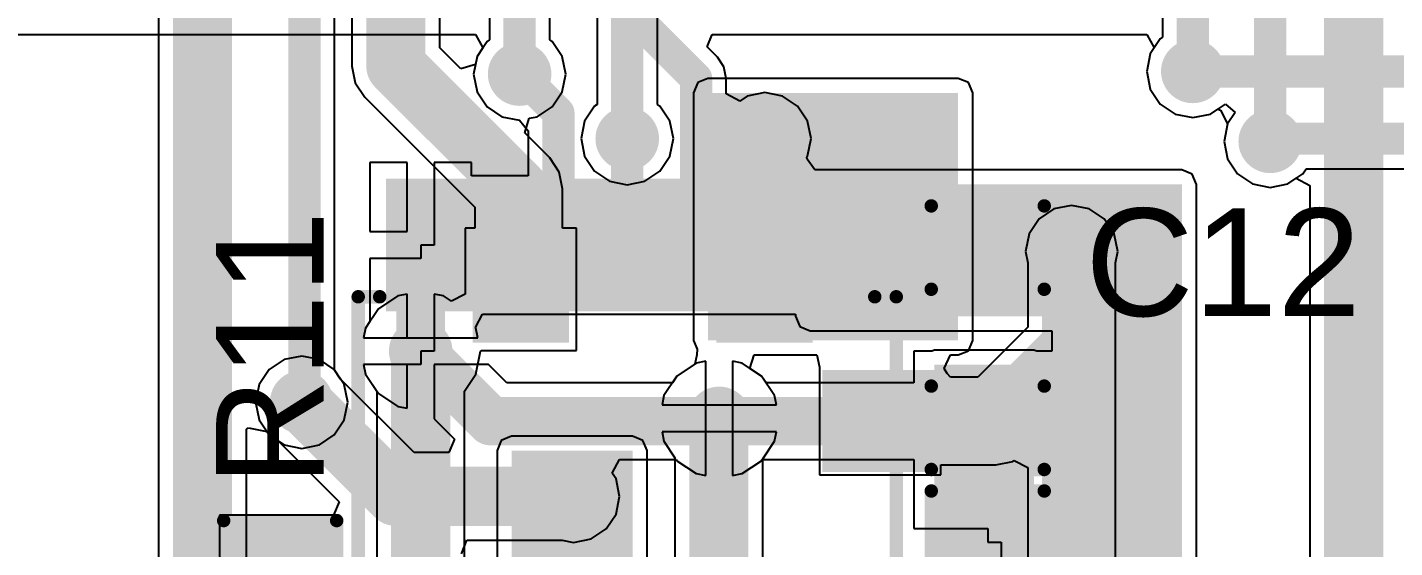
# Model space of a CAD drawing. Header units: millimetres. Extents: x -0.26 to 4.68, y -0.29 to 2.93.
# Drawn here: x 2.191 to 2.699, y 0.797 to 0.99 of the extents above; entities that cross this region are included whole.
import ezdxf

# ---------------------------------------------------------------- set-up
doc = ezdxf.new("R2010")
doc.units = ezdxf.units.MM
doc.header["$MEASUREMENT"] = 0
for name, color, linetype in [('BottomLayer', 5, 'Continuous'), ('BottomPaste', 16, 'Continuous'), ('BottomSolder', 6, 'Continuous'), ('TopLayer', 1, 'Continuous'), ('TopOverlay', 2, 'Continuous'), ('TopPaste', 8, 'Continuous'), ('TopSolder', 216, 'Continuous'), ('ViaHoleLayer', 16, 'Continuous')]:
    doc.layers.add(name, color=color, linetype=linetype)
doc.styles.add('Arial', font='', dxfattribs={"height": 0.2})
doc.styles.get('Arial').set_extended_font_data('Arial')

# ---------------------------------------------------------------- blocks, each defined once
blk = doc.blocks.new('14_TSSOP_28')
at = {"layer": 'TopLayer'}
for points in [[(-0.12992, 0.08563), (-0.08858, 0.08563), (-0.08858, 0.06791), (-0.12992, 0.06791)], [(0.08858, 0.08563), (0.12992, 0.08563), (0.12992, 0.06791), (0.08858, 0.06791)], [(-0.12992, 0.06004), (-0.08858, 0.06004), (-0.08858, 0.04232), (-0.12992, 0.04232)], [(0.08858, 0.06004), (0.12992, 0.06004), (0.12992, 0.04232), (0.08858, 0.04232)], [(-0.12992, 0.03445), (-0.08858, 0.03445), (-0.08858, 0.01673), (-0.12992, 0.01673)], [(0.08858, 0.03445), (0.12992, 0.03445), (0.12992, 0.01673), (0.08858, 0.01673)], [(-0.12992, 0.00886), (-0.08858, 0.00886), (-0.08858, -0.00886), (-0.12992, -0.00886)], [(0.08858, 0.00886), (0.12992, 0.00886), (0.12992, -0.00886), (0.08858, -0.00886)], [(-0.12992, -0.01673), (-0.08858, -0.01673), (-0.08858, -0.03445), (-0.12992, -0.03445)], [(0.08858, -0.01673), (0.12992, -0.01673), (0.12992, -0.03445), (0.08858, -0.03445)], [(-0.12992, -0.04232), (-0.08858, -0.04232), (-0.08858, -0.06004), (-0.12992, -0.06004)], [(0.08858, -0.04232), (0.12992, -0.04232), (0.12992, -0.06004), (0.08858, -0.06004)], [(-0.12992, -0.06791), (-0.08858, -0.06791), (-0.08858, -0.08563), (-0.12992, -0.08563)], [(0.08858, -0.06791), (0.12992, -0.06791), (0.12992, -0.08563), (0.08858, -0.08563)]]:
    blk.add_hatch(color=1, dxfattribs=at).paths.add_polyline_path(points)
at = {"layer": 'TopOverlay'}
blk.add_hatch(color=2, dxfattribs=at).paths.add_polyline_path([(-0.08402, 0.068), (-0.07302, 0.068), (-0.07302, 0.086), (-0.08402, 0.086)])
at = {"layer": 'TopPaste'}
for points in [[(-0.12992, 0.08563), (-0.08858, 0.08563), (-0.08858, 0.06791), (-0.12992, 0.06791)], [(0.08858, 0.08563), (0.12992, 0.08563), (0.12992, 0.06791), (0.08858, 0.06791)], [(-0.12992, 0.06004), (-0.08858, 0.06004), (-0.08858, 0.04232), (-0.12992, 0.04232)], [(0.08858, 0.06004), (0.12992, 0.06004), (0.12992, 0.04232), (0.08858, 0.04232)], [(-0.12992, 0.03445), (-0.08858, 0.03445), (-0.08858, 0.01673), (-0.12992, 0.01673)], [(0.08858, 0.03445), (0.12992, 0.03445), (0.12992, 0.01673), (0.08858, 0.01673)], [(-0.12992, 0.00886), (-0.08858, 0.00886), (-0.08858, -0.00886), (-0.12992, -0.00886)], [(0.08858, 0.00886), (0.12992, 0.00886), (0.12992, -0.00886), (0.08858, -0.00886)], [(-0.12992, -0.01673), (-0.08858, -0.01673), (-0.08858, -0.03445), (-0.12992, -0.03445)], [(0.08858, -0.01673), (0.12992, -0.01673), (0.12992, -0.03445), (0.08858, -0.03445)], [(-0.12992, -0.04232), (-0.08858, -0.04232), (-0.08858, -0.06004), (-0.12992, -0.06004)], [(0.08858, -0.04232), (0.12992, -0.04232), (0.12992, -0.06004), (0.08858, -0.06004)], [(-0.12992, -0.06791), (-0.08858, -0.06791), (-0.08858, -0.08563), (-0.12992, -0.08563)], [(0.08858, -0.06791), (0.12992, -0.06791), (0.12992, -0.08563), (0.08858, -0.08563)]]:
    blk.add_hatch(color=8, dxfattribs=at).paths.add_polyline_path(points)
at = {"layer": 'TopSolder'}
for points in [[(-0.13392, 0.08963), (-0.08458, 0.08963), (-0.08458, 0.06391), (-0.13392, 0.06391)], [(0.08458, 0.08963), (0.13392, 0.08963), (0.13392, 0.06391), (0.08458, 0.06391)], [(-0.13392, 0.06404), (-0.08458, 0.06404), (-0.08458, 0.03832), (-0.13392, 0.03832)], [(0.08458, 0.06404), (0.13392, 0.06404), (0.13392, 0.03832), (0.08458, 0.03832)], [(-0.13392, 0.03845), (-0.08458, 0.03845), (-0.08458, 0.01273), (-0.13392, 0.01273)], [(0.08458, 0.03845), (0.13392, 0.03845), (0.13392, 0.01273), (0.08458, 0.01273)], [(-0.13392, 0.01286), (-0.08458, 0.01286), (-0.08458, -0.01286), (-0.13392, -0.01286)], [(0.08458, 0.01286), (0.13392, 0.01286), (0.13392, -0.01286), (0.08458, -0.01286)], [(-0.13392, -0.01273), (-0.08458, -0.01273), (-0.08458, -0.03845), (-0.13392, -0.03845)], [(0.08458, -0.01273), (0.13392, -0.01273), (0.13392, -0.03845), (0.08458, -0.03845)], [(-0.13392, -0.03832), (-0.08458, -0.03832), (-0.08458, -0.06404), (-0.13392, -0.06404)], [(0.08458, -0.03832), (0.13392, -0.03832), (0.13392, -0.06404), (0.08458, -0.06404)], [(-0.13392, -0.06391), (-0.08458, -0.06391), (-0.08458, -0.08963), (-0.13392, -0.08963)], [(0.08458, -0.06391), (0.13392, -0.06391), (0.13392, -0.08963), (0.08458, -0.08963)]]:
    blk.add_hatch(color=216, dxfattribs=at).paths.add_polyline_path(points)
at = {"layer": 'TopOverlay'}
for points, const_width in [([(-0.09, 0.1), (-0.09, 0.092)], 0.005), ([(-0.09, 0.1), (0.09, 0.1)], 0.005), ([(0.09, 0.1), (0.09, 0.092)], 0.005), ([(-0.141, 0.082), (-0.141, 0.072)], 0.00787), ([(-0.141, 0.082), (-0.136, 0.077)], 0.00787), ([(-0.136, 0.077), (-0.141, 0.072)], 0.00787), ([(-0.09, -0.092), (-0.09, -0.1)], 0.005), ([(0.09, -0.092), (0.09, -0.1)], 0.005), ([(-0.09, -0.1), (0.09, -0.1)], 0.005)]:
    blk.add_lwpolyline(points, dxfattribs=dict(at, const_width=const_width))
for points, const_width in [([(-0.09125, 0.1, 1), (-0.08875, 0.1, 1)], 0.0025), ([(-0.09125, 0.1, 1), (-0.08875, 0.1, 1)], 0.0025), ([(0.08875, 0.1, 1), (0.09125, 0.1, 1)], 0.0025), ([(0.08875, 0.1, 1), (0.09125, 0.1, 1)], 0.0025), ([(-0.09125, 0.092, 1), (-0.08875, 0.092, 1)], 0.0025), ([(0.08875, 0.092, 1), (0.09125, 0.092, 1)], 0.0025), ([(-0.14297, 0.082, 1), (-0.13903, 0.082, 1)], 0.00394), ([(-0.14297, 0.082, 1), (-0.13903, 0.082, 1)], 0.00394), ([(-0.13797, 0.077, 1), (-0.13403, 0.077, 1)], 0.00394), ([(-0.13797, 0.077, 1), (-0.13403, 0.077, 1)], 0.00394), ([(-0.14297, 0.072, 1), (-0.13903, 0.072, 1)], 0.00394), ([(-0.14297, 0.072, 1), (-0.13903, 0.072, 1)], 0.00394), ([(-0.09125, -0.092, 1), (-0.08875, -0.092, 1)], 0.0025), ([(0.08875, -0.092, 1), (0.09125, -0.092, 1)], 0.0025), ([(-0.09125, -0.1, 1), (-0.08875, -0.1, 1)], 0.0025), ([(-0.09125, -0.1, 1), (-0.08875, -0.1, 1)], 0.0025), ([(0.08875, -0.1, 1), (0.09125, -0.1, 1)], 0.0025), ([(0.08875, -0.1, 1), (0.09125, -0.1, 1)], 0.0025)]:
    blk.add_lwpolyline(points, format="xyb", close=True, dxfattribs=dict(at, const_width=const_width))
blk = doc.blocks.new('R___0603_72')
at = {"layer": 'TopLayer'}
for points in [[(-0.015, 0.0175), (-0.015, -0.0175), (-0.045, -0.0175), (-0.045, 0.0175)], [(0.045, 0.0175), (0.045, -0.0175), (0.015, -0.0175), (0.015, 0.0175)]]:
    blk.add_hatch(color=1, dxfattribs=at).paths.add_polyline_path(points)
at = {"layer": 'TopPaste'}
for points in [[(-0.015, 0.0175), (-0.015, -0.0175), (-0.045, -0.0175), (-0.045, 0.0175)], [(0.045, 0.0175), (0.045, -0.0175), (0.015, -0.0175), (0.015, 0.0175)]]:
    blk.add_hatch(color=8, dxfattribs=at).paths.add_polyline_path(points)
at = {"layer": 'TopSolder'}
for points in [[(-0.011, 0.0215), (-0.011, -0.0215), (-0.049, -0.0215), (-0.049, 0.0215)], [(0.049, 0.0215), (0.049, -0.0215), (0.011, -0.0215), (0.011, 0.0215)]]:
    blk.add_hatch(color=216, dxfattribs=at).paths.add_polyline_path(points)
at = {"layer": 'TopOverlay', "const_width": 0.005}
for points in [[(-0.048, 0.021), (0.048, 0.021)], [(-0.048, 0.021), (-0.048, -0.021)], [(0.048, 0.021), (0.048, -0.021)], [(-0.048, -0.021), (0.048, -0.021)]]:
    blk.add_lwpolyline(points, dxfattribs=at)
at = {"layer": 'TopOverlay', "const_width": 0.0025}
for points in [[(-0.04925, 0.021, 1), (-0.04675, 0.021, 1)], [(-0.04925, 0.021, 1), (-0.04675, 0.021, 1)], [(0.04675, 0.021, 1), (0.04925, 0.021, 1)], [(0.04675, 0.021, 1), (0.04925, 0.021, 1)], [(-0.04925, -0.021, 1), (-0.04675, -0.021, 1)], [(-0.04925, -0.021, 1), (-0.04675, -0.021, 1)], [(0.04675, -0.021, 1), (0.04925, -0.021, 1)], [(0.04675, -0.021, 1), (0.04925, -0.021, 1)]]:
    blk.add_lwpolyline(points, format="xyb", close=True, dxfattribs=at)
blk = doc.blocks.new('R___0603_B_74')
at = {"layer": 'BottomLayer'}
for points in [[(-0.045, -0.0175), (-0.045, 0.0175), (-0.015, 0.0175), (-0.015, -0.0175)], [(0.015, -0.0175), (0.015, 0.0175), (0.045, 0.0175), (0.045, -0.0175)]]:
    blk.add_hatch(color=5, dxfattribs=at).paths.add_polyline_path(points)
at = {"layer": 'BottomPaste'}
for points in [[(-0.045, -0.0175), (-0.045, 0.0175), (-0.015, 0.0175), (-0.015, -0.0175)], [(0.015, -0.0175), (0.015, 0.0175), (0.045, 0.0175), (0.045, -0.0175)]]:
    blk.add_hatch(color=16, dxfattribs=at).paths.add_polyline_path(points)
at = {"layer": 'BottomSolder'}
for points in [[(-0.049, -0.0215), (-0.049, 0.0215), (-0.011, 0.0215), (-0.011, -0.0215)], [(0.011, -0.0215), (0.011, 0.0215), (0.049, 0.0215), (0.049, -0.0215)]]:
    blk.add_hatch(color=6, dxfattribs=at).paths.add_polyline_path(points)
blk = doc.blocks.new('SOD_323_B_142')
at = {"layer": 'BottomLayer'}
for points in [[(-0.02953, -0.01772), (-0.06102, -0.01772), (-0.06102, 0.01772), (-0.02953, 0.01772)], [(0.06102, -0.01772), (0.02953, -0.01772), (0.02953, 0.01772), (0.06102, 0.01772)]]:
    blk.add_hatch(color=5, dxfattribs=at).paths.add_polyline_path(points)
at = {"layer": 'BottomPaste'}
for points in [[(-0.02953, -0.01772), (-0.06102, -0.01772), (-0.06102, 0.01772), (-0.02953, 0.01772)], [(0.06102, -0.01772), (0.02953, -0.01772), (0.02953, 0.01772), (0.06102, 0.01772)]]:
    blk.add_hatch(color=16, dxfattribs=at).paths.add_polyline_path(points)
at = {"layer": 'BottomSolder'}
for points in [[(-0.02736, -0.01988), (-0.06319, -0.01988), (-0.06319, 0.01988), (-0.02736, 0.01988)], [(0.06319, -0.01988), (0.02736, -0.01988), (0.02736, 0.01988), (0.06319, 0.01988)]]:
    blk.add_hatch(color=6, dxfattribs=at).paths.add_polyline_path(points)
blk = doc.blocks.new('C___0603_188')
at = {"layer": 'TopLayer'}
for points in [[(-0.015, 0.0175), (-0.015, -0.0175), (-0.045, -0.0175), (-0.045, 0.0175)], [(0.045, 0.0175), (0.045, -0.0175), (0.015, -0.0175), (0.015, 0.0175)]]:
    blk.add_hatch(color=1, dxfattribs=at).paths.add_polyline_path(points)
at = {"layer": 'TopPaste'}
for points in [[(-0.015, 0.0175), (-0.015, -0.0175), (-0.045, -0.0175), (-0.045, 0.0175)], [(0.045, 0.0175), (0.045, -0.0175), (0.015, -0.0175), (0.015, 0.0175)]]:
    blk.add_hatch(color=8, dxfattribs=at).paths.add_polyline_path(points)
at = {"layer": 'TopSolder'}
for points in [[(-0.01264, 0.01986), (-0.01264, -0.01986), (-0.04736, -0.01986), (-0.04736, 0.01986)], [(0.04736, 0.01986), (0.04736, -0.01986), (0.01264, -0.01986), (0.01264, 0.01986)]]:
    blk.add_hatch(color=216, dxfattribs=at).paths.add_polyline_path(points)
at = {"layer": 'TopOverlay', "const_width": 0.005}
for points in [[(-0.049, -0.021), (-0.049, 0.021)], [(-0.018, 0.021), (-0.049, 0.021)], [(0.049, 0.021), (0.018, 0.021)], [(0.049, -0.021), (0.049, 0.021)], [(-0.018, -0.021), (-0.049, -0.021)], [(0.049, -0.021), (0.018, -0.021)]]:
    blk.add_lwpolyline(points, dxfattribs=at)
at = {"layer": 'TopOverlay', "const_width": 0.0025}
for points in [[(-0.05025, 0.021, 1), (-0.04775, 0.021, 1)], [(-0.05025, 0.021, 1), (-0.04775, 0.021, 1)], [(-0.01925, 0.021, 1), (-0.01675, 0.021, 1)], [(0.01675, 0.021, 1), (0.01925, 0.021, 1)], [(0.04775, 0.021, 1), (0.05025, 0.021, 1)], [(0.04775, 0.021, 1), (0.05025, 0.021, 1)], [(-0.05025, -0.021, 1), (-0.04775, -0.021, 1)], [(-0.05025, -0.021, 1), (-0.04775, -0.021, 1)], [(-0.01925, -0.021, 1), (-0.01675, -0.021, 1)], [(0.01675, -0.021, 1), (0.01925, -0.021, 1)], [(0.04775, -0.021, 1), (0.05025, -0.021, 1)], [(0.04775, -0.021, 1), (0.05025, -0.021, 1)]]:
    blk.add_lwpolyline(points, format="xyb", close=True, dxfattribs=at)
blk = doc.blocks.new('C___0603_189')
at = {"layer": 'TopLayer'}
for points in [[(-0.015, 0.0175), (-0.015, -0.0175), (-0.045, -0.0175), (-0.045, 0.0175)], [(0.045, 0.0175), (0.045, -0.0175), (0.015, -0.0175), (0.015, 0.0175)]]:
    blk.add_hatch(color=1, dxfattribs=at).paths.add_polyline_path(points)
at = {"layer": 'TopPaste'}
for points in [[(-0.015, 0.0175), (-0.015, -0.0175), (-0.045, -0.0175), (-0.045, 0.0175)], [(0.045, 0.0175), (0.045, -0.0175), (0.015, -0.0175), (0.015, 0.0175)]]:
    blk.add_hatch(color=8, dxfattribs=at).paths.add_polyline_path(points)
at = {"layer": 'TopSolder'}
for points in [[(-0.01264, 0.01986), (-0.01264, -0.01986), (-0.04736, -0.01986), (-0.04736, 0.01986)], [(0.04736, 0.01986), (0.04736, -0.01986), (0.01264, -0.01986), (0.01264, 0.01986)]]:
    blk.add_hatch(color=216, dxfattribs=at).paths.add_polyline_path(points)
at = {"layer": 'TopOverlay', "const_width": 0.005}
for points in [[(-0.049, 0.021), (-0.049, -0.021)], [(-0.049, 0.021), (-0.018, 0.021)], [(0.018, 0.021), (0.049, 0.021)], [(0.049, 0.021), (0.049, -0.021)], [(-0.049, -0.021), (-0.018, -0.021)], [(0.018, -0.021), (0.049, -0.021)]]:
    blk.add_lwpolyline(points, dxfattribs=at)
at = {"layer": 'TopOverlay', "const_width": 0.0025}
for points in [[(-0.05025, 0.021, 1), (-0.04775, 0.021, 1)], [(-0.05025, 0.021, 1), (-0.04775, 0.021, 1)], [(-0.01925, 0.021, 1), (-0.01675, 0.021, 1)], [(0.01675, 0.021, 1), (0.01925, 0.021, 1)], [(0.04775, 0.021, 1), (0.05025, 0.021, 1)], [(0.04775, 0.021, 1), (0.05025, 0.021, 1)], [(-0.05025, -0.021, 1), (-0.04775, -0.021, 1)], [(-0.05025, -0.021, 1), (-0.04775, -0.021, 1)], [(-0.01925, -0.021, 1), (-0.01675, -0.021, 1)], [(0.01675, -0.021, 1), (0.01925, -0.021, 1)], [(0.04775, -0.021, 1), (0.05025, -0.021, 1)], [(0.04775, -0.021, 1), (0.05025, -0.021, 1)]]:
    blk.add_lwpolyline(points, format="xyb", close=True, dxfattribs=at)

msp = doc.modelspace()

# ---------------------------------------------------------------- hatches: boundary and pattern name
at = {"layer": 'BottomLayer'}
h = msp.add_hatch(color=5, dxfattribs=at)
edge = h.paths.add_edge_path()
edge.add_arc((2.37382, 0.97295), 0.01181, 0, 360)
h = msp.add_hatch(color=5, dxfattribs=at)
edge = h.paths.add_edge_path()
edge.add_arc((2.62403, 0.97395), 0.01181, 0, 360)
for points in [[(2.44382, 0.87395), (2.53682, 0.87395), (2.53682, 0.96595), (2.44382, 0.96595)], [(2.37082, 0.63095), (2.41582, 0.63095), (2.41582, 0.83295), (2.37082, 0.83295)]]:
    msp.add_hatch(color=5, dxfattribs=at).paths.add_polyline_path(points)
h = msp.add_hatch(color=5, dxfattribs=at)
edge = h.paths.add_edge_path()
edge.add_arc((2.41382, 0.94895), 0.01181, 0, 360)
h = msp.add_hatch(color=5, dxfattribs=at)
edge = h.paths.add_edge_path()
edge.add_arc((2.465, 0.94895), 0.01181, 0, 360)
h = msp.add_hatch(color=5, dxfattribs=at)
edge = h.paths.add_edge_path()
edge.add_arc((2.65282, 0.94795), 0.01181, 0, 360)
h = msp.add_hatch(color=5, dxfattribs=at)
edge = h.paths.add_edge_path()
edge.add_arc((2.579, 0.907), 0.01181, 0, 360)
h = msp.add_hatch(color=5, dxfattribs=at)
edge = h.paths.add_edge_path()
edge.add_arc((2.33705, 0.86995), 0.01181, 0, 360)
h = msp.add_hatch(color=5, dxfattribs=at)
edge = h.paths.add_edge_path()
edge.add_arc((2.29282, 0.85095), 0.01181, 0, 360)
h = msp.add_hatch(color=5, dxfattribs=at)
edge = h.paths.add_edge_path()
edge.add_arc((2.448, 0.84495), 0.01181, 0, 360)
h = msp.add_hatch(color=5, dxfattribs=at)
edge = h.paths.add_edge_path()
edge.add_arc((2.39382, 0.81595), 0.01181, 0, 360)
at = {"layer": 'BottomSolder'}
h = msp.add_hatch(color=6, dxfattribs=at)
edge = h.paths.add_edge_path()
edge.add_arc((2.37382, 0.97295), 0.00591, 0, 360)
h = msp.add_hatch(color=6, dxfattribs=at)
edge = h.paths.add_edge_path()
edge.add_arc((2.62403, 0.97395), 0.00591, 0, 360)
h = msp.add_hatch(color=6, dxfattribs=at)
edge = h.paths.add_edge_path()
edge.add_arc((2.41382, 0.94895), 0.00591, 0, 360)
h = msp.add_hatch(color=6, dxfattribs=at)
edge = h.paths.add_edge_path()
edge.add_arc((2.465, 0.94895), 0.00591, 0, 360)
h = msp.add_hatch(color=6, dxfattribs=at)
edge = h.paths.add_edge_path()
edge.add_arc((2.65282, 0.94795), 0.00591, 0, 360)
h = msp.add_hatch(color=6, dxfattribs=at)
edge = h.paths.add_edge_path()
edge.add_arc((2.579, 0.907), 0.00591, 0, 360)
h = msp.add_hatch(color=6, dxfattribs=at)
edge = h.paths.add_edge_path()
edge.add_arc((2.33705, 0.86995), 0.00591, 0, 360)
h = msp.add_hatch(color=6, dxfattribs=at)
edge = h.paths.add_edge_path()
edge.add_arc((2.29282, 0.85095), 0.00591, 0, 360)
h = msp.add_hatch(color=6, dxfattribs=at)
edge = h.paths.add_edge_path()
edge.add_arc((2.448, 0.84495), 0.00591, 0, 360)
h = msp.add_hatch(color=6, dxfattribs=at)
edge = h.paths.add_edge_path()
edge.add_arc((2.39382, 0.81595), 0.00591, 0, 360)
at = {"layer": 'TopLayer'}
h = msp.add_hatch(color=1, dxfattribs=at)
edge = h.paths.add_edge_path()
edge.add_arc((2.37382, 0.97295), 0.01181, 0, 360)
h = msp.add_hatch(color=1, dxfattribs=at)
edge = h.paths.add_edge_path()
edge.add_arc((2.62403, 0.97395), 0.01181, 0, 360)
h = msp.add_hatch(color=1, dxfattribs=at)
edge = h.paths.add_edge_path()
edge.add_arc((2.41382, 0.94895), 0.01181, 0, 360)
h = msp.add_hatch(color=1, dxfattribs=at)
edge = h.paths.add_edge_path()
edge.add_arc((2.465, 0.94895), 0.01181, 0, 360)
h = msp.add_hatch(color=1, dxfattribs=at)
edge = h.paths.add_edge_path()
edge.add_arc((2.65282, 0.94795), 0.01181, 0, 360)
for points in [[(2.48182, 0.88295), (2.598, 0.88295), (2.598, 0.93195), (2.48182, 0.93195)], [(2.577, 0.718), (2.62, 0.718), (2.62, 0.93195), (2.577, 0.93195)], [(2.528, 0.78295), (2.565, 0.78295), (2.565, 0.86495), (2.528, 0.86495)]]:
    msp.add_hatch(color=1, dxfattribs=at).paths.add_polyline_path(points)
h = msp.add_hatch(color=1, dxfattribs=at)
edge = h.paths.add_edge_path()
edge.add_arc((2.579, 0.907), 0.01181, 0, 360)
h = msp.add_hatch(color=1, dxfattribs=at)
edge = h.paths.add_edge_path()
edge.add_arc((2.33705, 0.86995), 0.01181, 0, 360)
h = msp.add_hatch(color=1, dxfattribs=at)
edge = h.paths.add_edge_path()
edge.add_arc((2.29282, 0.85095), 0.01181, 0, 360)
h = msp.add_hatch(color=1, dxfattribs=at)
edge = h.paths.add_edge_path()
edge.add_arc((2.448, 0.84495), 0.01181, 0, 360)
h = msp.add_hatch(color=1, dxfattribs=at)
edge = h.paths.add_edge_path()
edge.add_arc((2.39382, 0.81595), 0.01181, 0, 360)
at = {"layer": 'TopSolder'}
h = msp.add_hatch(color=216, dxfattribs=at)
edge = h.paths.add_edge_path()
edge.add_arc((2.37382, 0.97295), 0.00591, 0, 360)
h = msp.add_hatch(color=216, dxfattribs=at)
edge = h.paths.add_edge_path()
edge.add_arc((2.62403, 0.97395), 0.00591, 0, 360)
h = msp.add_hatch(color=216, dxfattribs=at)
edge = h.paths.add_edge_path()
edge.add_arc((2.41382, 0.94895), 0.00591, 0, 360)
h = msp.add_hatch(color=216, dxfattribs=at)
edge = h.paths.add_edge_path()
edge.add_arc((2.465, 0.94895), 0.00591, 0, 360)
h = msp.add_hatch(color=216, dxfattribs=at)
edge = h.paths.add_edge_path()
edge.add_arc((2.65282, 0.94795), 0.00591, 0, 360)
h = msp.add_hatch(color=216, dxfattribs=at)
edge = h.paths.add_edge_path()
edge.add_arc((2.579, 0.907), 0.00591, 0, 360)
h = msp.add_hatch(color=216, dxfattribs=at)
edge = h.paths.add_edge_path()
edge.add_arc((2.33705, 0.86995), 0.00591, 0, 360)
h = msp.add_hatch(color=216, dxfattribs=at)
edge = h.paths.add_edge_path()
edge.add_arc((2.29282, 0.85095), 0.00591, 0, 360)
h = msp.add_hatch(color=216, dxfattribs=at)
edge = h.paths.add_edge_path()
edge.add_arc((2.448, 0.84495), 0.00591, 0, 360)
h = msp.add_hatch(color=216, dxfattribs=at)
edge = h.paths.add_edge_path()
edge.add_arc((2.39382, 0.81595), 0.00591, 0, 360)
at = {"layer": 'ViaHoleLayer'}
h = msp.add_hatch(color=16, dxfattribs=at)
edge = h.paths.add_edge_path()
edge.add_arc((2.37382, 0.97295), 0.00591, 0, 360)
h = msp.add_hatch(color=16, dxfattribs=at)
edge = h.paths.add_edge_path()
edge.add_arc((2.62403, 0.97395), 0.00591, 0, 360)
h = msp.add_hatch(color=16, dxfattribs=at)
edge = h.paths.add_edge_path()
edge.add_arc((2.41382, 0.94895), 0.00591, 0, 360)
h = msp.add_hatch(color=16, dxfattribs=at)
edge = h.paths.add_edge_path()
edge.add_arc((2.465, 0.94895), 0.00591, 0, 360)
h = msp.add_hatch(color=16, dxfattribs=at)
edge = h.paths.add_edge_path()
edge.add_arc((2.65282, 0.94795), 0.00591, 0, 360)
h = msp.add_hatch(color=16, dxfattribs=at)
edge = h.paths.add_edge_path()
edge.add_arc((2.579, 0.907), 0.00591, 0, 360)
h = msp.add_hatch(color=16, dxfattribs=at)
edge = h.paths.add_edge_path()
edge.add_arc((2.33705, 0.86995), 0.00591, 0, 360)
h = msp.add_hatch(color=16, dxfattribs=at)
edge = h.paths.add_edge_path()
edge.add_arc((2.29282, 0.85095), 0.00591, 0, 360)
h = msp.add_hatch(color=16, dxfattribs=at)
edge = h.paths.add_edge_path()
edge.add_arc((2.448, 0.84495), 0.00591, 0, 360)
h = msp.add_hatch(color=16, dxfattribs=at)
edge = h.paths.add_edge_path()
edge.add_arc((2.39382, 0.81595), 0.00591, 0, 360)

# ---------------------------------------------------------------- linework, layer by layer
at = {"layer": 'BottomLayer'}
for p, q in [((2.23962, 1.43817), (2.23962, 0.57182)), ((2.30504, 0.86293), (2.30504, 1.16122)), ((2.31151, 1.08679), (2.31151, 0.97595)), ((2.34414, 0.98271), (2.34414, 1.08679)), ((2.36261, 1.03922), (2.36261, 0.98567)), ((2.38504, 0.98567), (2.38504, 1.03922)), ((2.40261, 1.01122), (2.40261, 0.96167)), ((2.42504, 0.96167), (2.42504, 1.01122)), ((2.61282, 1.00109), (2.61282, 0.98667)), ((2.61191, 0.98607), (2.6082, 0.98051)), ((2.61282, 0.98667), (2.61191, 0.98607)), ((2.35197, 0.97487), (2.34414, 0.98271)), ((2.3617, 0.98507), (2.35799, 0.97951)), ((2.36261, 0.98567), (2.3617, 0.98507)), ((2.38594, 0.98507), (2.38504, 0.98567)), ((2.38966, 0.97951), (2.38594, 0.98507)), ((2.31151, 0.97595), (2.31275, 0.96971)), ((2.35739, 0.97652), (2.35197, 0.97487)), ((2.35799, 0.97951), (2.35739, 0.97652)), ((2.39096, 0.97295), (2.38966, 0.97951)), ((2.6082, 0.98051), (2.60689, 0.97395)), ((2.38966, 0.96639), (2.39096, 0.97295)), ((2.44382, 0.97136), (2.44, 0.96978)), ((2.53682, 0.97136), (2.44382, 0.97136)), ((2.54065, 0.96978), (2.53682, 0.97136)), ((2.60689, 0.97395), (2.6082, 0.96739)), ((2.31275, 0.96971), (2.31629, 0.96441)), ((2.38594, 0.96083), (2.38966, 0.96639)), ((2.44, 0.96978), (2.43841, 0.96595)), ((2.43841, 0.96595), (2.43841, 0.87395)), ((2.54223, 0.96595), (2.54065, 0.96978)), ((2.54223, 0.87395), (2.54223, 0.96595)), ((2.6082, 0.96739), (2.61191, 0.96183)), ((2.31629, 0.96441), (2.35717, 0.92353)), ((2.38038, 0.95711), (2.38594, 0.96083)), ((2.4017, 0.96107), (2.39799, 0.95551)), ((2.40261, 0.96167), (2.4017, 0.96107)), ((2.42594, 0.96107), (2.42504, 0.96167)), ((2.42966, 0.95551), (2.42594, 0.96107)), ((2.61191, 0.96183), (2.61747, 0.95811)), ((2.63059, 0.95811), (2.63615, 0.96183)), ((2.63615, 0.96183), (2.63979, 0.9587)), ((2.37575, 0.95109), (2.37739, 0.95652)), ((2.37739, 0.95652), (2.38038, 0.95711)), ((2.39799, 0.95551), (2.39668, 0.94895)), ((2.43096, 0.94895), (2.42966, 0.95551)), ((2.61747, 0.95811), (2.62403, 0.95681)), ((2.62403, 0.95681), (2.63059, 0.95811)), ((2.63979, 0.9587), (2.63699, 0.95451)), ((2.38502, 0.94183), (2.37575, 0.95109)), ((2.63699, 0.95451), (2.63568, 0.94795)), ((2.39668, 0.94895), (2.39799, 0.94239)), ((2.42966, 0.94239), (2.43096, 0.94895)), ((2.63568, 0.94795), (2.63699, 0.94139)), ((2.38855, 0.93653), (2.38502, 0.94183)), ((2.39799, 0.94239), (2.4017, 0.93683)), ((2.42594, 0.93683), (2.42966, 0.94239)), ((2.63699, 0.94139), (2.6407, 0.93583)), ((2.38979, 0.93029), (2.38855, 0.93653)), ((2.4017, 0.93683), (2.40726, 0.93311)), ((2.42038, 0.93311), (2.42594, 0.93683)), ((2.6407, 0.93583), (2.64626, 0.93211)), ((2.38979, 0.91567), (2.38979, 0.93029)), ((2.40726, 0.93311), (2.41382, 0.93181)), ((2.41382, 0.93181), (2.42038, 0.93311)), ((2.64626, 0.93211), (2.65282, 0.93081)), ((2.65282, 0.93081), (2.65938, 0.93211)), ((2.65938, 0.93211), (2.66251, 0.9342)), ((2.66251, 0.9342), (2.66751, 0.93153)), ((2.66751, 0.93153), (2.66751, 0.62295)), ((2.35717, 0.92353), (2.35717, 0.91567)), ((2.57244, 0.92283), (2.56688, 0.91912)), ((2.579, 0.92414), (2.57244, 0.92283)), ((2.58556, 0.92283), (2.579, 0.92414)), ((2.59112, 0.91912), (2.58556, 0.92283)), ((2.35717, 0.91567), (2.35352, 0.91567)), ((2.35352, 0.91567), (2.35352, 0.89119)), ((2.39502, 0.91567), (2.38979, 0.91567)), ((2.39502, 0.87023), (2.39502, 0.91567)), ((2.56688, 0.91912), (2.56317, 0.91356)), ((2.59484, 0.91356), (2.59112, 0.91912)), ((2.56317, 0.91356), (2.56186, 0.907)), ((2.59614, 0.907), (2.59484, 0.91356)), ((2.56186, 0.907), (2.56269, 0.90284)), ((2.59532, 0.90284), (2.59614, 0.907)), ((2.56269, 0.90284), (2.56269, 0.87889)), ((2.59532, 0.87213), (2.59532, 0.90284)), ((2.32854, 0.89049), (2.32133, 0.88567)), ((2.33205, 0.89119), (2.32854, 0.89049)), ((2.33205, 0.87495), (2.33205, 0.89119)), ((2.34556, 0.89049), (2.34205, 0.89119)), ((2.34205, 0.89119), (2.34205, 0.86995)), ((2.34852, 0.88851), (2.34556, 0.89049)), ((2.35352, 0.89119), (2.34852, 0.88851)), ((2.32133, 0.88567), (2.31651, 0.87846)), ((2.31651, 0.87846), (2.31581, 0.87495)), ((2.31581, 0.87495), (2.33205, 0.87495)), ((2.56269, 0.87889), (2.54411, 0.86031)), ((2.34205, 0.86995), (2.33705, 0.86995)), ((2.33705, 0.86995), (2.33705, 0.86495)), ((2.3576, 0.86144), (2.35929, 0.86995)), ((2.35929, 0.86995), (2.35952, 0.87023)), ((2.35952, 0.87023), (2.39502, 0.87023)), ((2.43841, 0.87395), (2.43978, 0.87065)), ((2.43978, 0.87065), (2.43968, 0.86861)), ((2.53682, 0.86854), (2.54065, 0.87012)), ((2.54065, 0.87012), (2.54223, 0.87395)), ((2.59532, 0.51813), (2.59532, 0.87213)), ((2.33705, 0.86495), (2.31581, 0.86495)), ((2.31581, 0.86495), (2.31651, 0.86144)), ((2.43896, 0.86514), (2.43228, 0.86067)), ((2.43968, 0.86861), (2.43896, 0.86514)), ((2.45944, 0.86354), (2.46096, 0.86854)), ((2.46096, 0.86854), (2.48433, 0.86854)), ((2.48433, 0.86854), (2.48532, 0.86395)), ((2.53161, 0.86354), (2.53399, 0.86854)), ((2.53399, 0.86854), (2.53682, 0.86854)), ((2.30866, 0.85751), (2.30504, 0.86293)), ((2.31651, 0.86144), (2.32074, 0.8551)), ((2.35336, 0.8551), (2.3576, 0.86144)), ((2.43228, 0.86067), (2.42746, 0.85346)), ((2.46373, 0.86067), (2.45944, 0.86354)), ((2.46855, 0.85346), (2.46373, 0.86067)), ((2.48532, 0.86395), (2.48532, 0.86354)), ((2.48532, 0.86354), (2.48532, 0.82395)), ((2.53271, 0.86158), (2.53161, 0.86354)), ((2.53399, 0.86031), (2.53271, 0.86158)), ((2.54411, 0.86031), (2.53399, 0.86031)), ((2.30996, 0.85095), (2.30866, 0.85751)), ((2.32074, 0.8551), (2.32074, 0.74275)), ((2.35336, 0.74275), (2.35336, 0.8551)), ((2.30866, 0.84439), (2.30996, 0.85095)), ((2.42746, 0.85346), (2.42676, 0.84995)), ((2.42676, 0.84995), (2.46925, 0.84995)), ((2.46925, 0.84995), (2.46855, 0.85346)), ((2.30494, 0.83883), (2.30866, 0.84439)), ((2.27225, 0.84093), (2.27304, 0.84146)), ((2.27225, 0.61098), (2.27225, 0.84093)), ((2.27304, 0.84146), (2.27983, 0.84013)), ((2.27983, 0.84013), (2.2807, 0.83883)), ((2.2807, 0.83883), (2.28626, 0.83511)), ((2.29938, 0.83511), (2.30494, 0.83883)), ((2.46925, 0.83995), (2.42676, 0.83995)), ((2.42676, 0.83995), (2.42746, 0.83644)), ((2.46855, 0.83644), (2.46925, 0.83995)), ((2.28626, 0.83511), (2.29282, 0.83381)), ((2.29282, 0.83381), (2.29938, 0.83511)), ((2.367, 0.83678), (2.36541, 0.83295)), ((2.37082, 0.83836), (2.367, 0.83678)), ((2.41582, 0.83836), (2.37082, 0.83836)), ((2.41965, 0.83678), (2.41582, 0.83836)), ((2.42123, 0.83295), (2.41965, 0.83678)), ((2.42746, 0.83644), (2.43155, 0.83031)), ((2.46418, 0.8299), (2.46855, 0.83644)), ((2.36541, 0.83295), (2.36541, 0.63095)), ((2.42123, 0.68132), (2.42123, 0.83295)), ((2.43155, 0.83031), (2.43155, 0.67998)), ((2.46418, 0.73036), (2.46418, 0.8299)), ((2.55087, 0.82768), (2.55711, 0.82892)), ((2.55711, 0.82892), (2.55769, 0.82931)), ((2.55769, 0.82931), (2.56269, 0.82664)), ((2.48532, 0.82395), (2.53032, 0.82395)), ((2.53032, 0.82395), (2.53032, 0.82768)), ((2.53032, 0.82768), (2.55087, 0.82768)), ((2.56269, 0.82664), (2.56269, 0.52489))]:
    msp.add_line(p, q, dxfattribs=at)
for points, const_width in [([(2.25593, 0.56506), (2.25593, 1.43817)], 0.022), ([(2.29382, 0.85095), (2.29382, 1.17395)], 0.012), ([(2.32782, 0.97595), (2.32782, 1.09095)], 0.022), ([(2.68382, 0.62295), (2.68382, 1.06695)], 0.022), ([(2.37382, 0.97295), (2.37382, 1.05195)], 0.012), ([(2.41382, 0.94895), (2.41382, 1.02395)], 0.012), ([(2.62403, 0.97395), (2.62403, 1.00574)], 0.012), ([(2.65282, 0.94795), (2.65282, 1.00595)], 0.012), ([(2.32782, 0.97595), (2.37348, 0.93029)], 0.022), ([(2.37348, 0.89967), (2.37348, 0.93029)], 0.022), ([(2.579, 0.87213), (2.579, 0.907)], 0.022), ([(2.37348, 0.89967), (2.37427, 0.89887)], 0.022), ([(2.37427, 0.89295), (2.37427, 0.89887)], 0.022), ([(2.33705, 0.7279), (2.33705, 0.86995)], 0.022), ([(2.55087, 0.844), (2.579, 0.87213)], 0.022), ([(2.579, 0.51813), (2.579, 0.87213)], 0.022), ([(2.44787, 0.64909), (2.44787, 0.84481)], 0.022), ([(2.507, 0.844), (2.55087, 0.844)], 0.022), ([(2.39382, 0.81595), (2.39382, 0.81895)], 0.022)]:
    msp.add_lwpolyline(points, dxfattribs=dict(at, const_width=const_width))
for points, const_width in [([(2.32232, 0.97595, 1), (2.33332, 0.97595, 1)], 0.011), ([(2.32232, 0.97595, 1), (2.33332, 0.97595, 1)], 0.011), ([(2.37082, 0.97295, 1), (2.37682, 0.97295, 1)], 0.006), ([(2.62103, 0.97395, 1), (2.62703, 0.97395, 1)], 0.006), ([(2.41082, 0.94895, 1), (2.41682, 0.94895, 1)], 0.006), ([(2.64982, 0.94795, 1), (2.65582, 0.94795, 1)], 0.006), ([(2.36798, 0.93029, 1), (2.37898, 0.93029, 1)], 0.011), ([(2.36798, 0.93029, 1), (2.37898, 0.93029, 1)], 0.011), ([(2.5735, 0.907, 1), (2.5845, 0.907, 1)], 0.011), ([(2.36798, 0.89967, 1), (2.37898, 0.89967, 1)], 0.011), ([(2.36798, 0.89967, 1), (2.37898, 0.89967, 1)], 0.011), ([(2.36877, 0.89887, 1), (2.37977, 0.89887, 1)], 0.011), ([(2.36877, 0.89887, 1), (2.37977, 0.89887, 1)], 0.011), ([(2.36877, 0.89295, 1), (2.37977, 0.89295, 1)], 0.011), ([(2.33155, 0.86995, 1), (2.34255, 0.86995, 1)], 0.011), ([(2.5735, 0.87213, 1), (2.5845, 0.87213, 1)], 0.011), ([(2.5735, 0.87213, 1), (2.5845, 0.87213, 1)], 0.011), ([(2.5735, 0.87213, 1), (2.5845, 0.87213, 1)], 0.011), ([(2.29082, 0.85095, 1), (2.29682, 0.85095, 1)], 0.006), ([(2.44237, 0.84481, 1), (2.45337, 0.84481, 1)], 0.011), ([(2.5015, 0.844, 1), (2.5125, 0.844, 1)], 0.011), ([(2.54537, 0.844, 1), (2.55637, 0.844, 1)], 0.011), ([(2.54537, 0.844, 1), (2.55637, 0.844, 1)], 0.011), ([(2.38832, 0.81895, 1), (2.39932, 0.81895, 1)], 0.011), ([(2.38832, 0.81595, 1), (2.39932, 0.81595, 1)], 0.011)]:
    msp.add_lwpolyline(points, format="xyb", close=True, dxfattribs=dict(at, const_width=const_width))
at = {"layer": 'TopLayer'}
for p, q in [((1.97522, 0.98773), (2.35747, 0.98773)), ((2.35747, 0.98773), (2.36014, 0.98273)), ((2.44352, 0.98311), (2.44543, 0.98773)), ((2.44543, 0.98773), (2.60701, 0.98773)), ((2.60701, 0.98773), (2.60968, 0.98273)), ((2.36014, 0.98273), (2.35799, 0.97951)), ((2.44734, 0.97929), (2.44352, 0.98311)), ((2.60968, 0.98273), (2.6082, 0.98051)), ((2.35799, 0.97951), (2.35668, 0.97295)), ((2.44977, 0.97565), (2.44734, 0.97929)), ((2.44734, 0.97929), (2.44734, 0.97929)), ((2.6082, 0.98051), (2.60689, 0.97395)), ((2.35668, 0.97295), (2.35799, 0.96639)), ((2.45063, 0.97136), (2.44977, 0.97565)), ((2.45063, 0.96558), (2.45063, 0.97136)), ((2.45063, 0.97136), (2.45063, 0.97136)), ((2.60689, 0.97395), (2.6082, 0.96739)), ((2.35799, 0.96639), (2.3617, 0.96083)), ((2.465, 0.96609), (2.45844, 0.96478)), ((2.47156, 0.96478), (2.465, 0.96609)), ((2.6082, 0.96739), (2.61191, 0.96183)), ((2.3617, 0.96083), (2.36726, 0.95711)), ((2.45563, 0.9629), (2.45063, 0.96558)), ((2.45844, 0.96478), (2.45563, 0.9629)), ((2.47712, 0.96107), (2.47156, 0.96478)), ((2.48084, 0.95551), (2.47712, 0.96107)), ((2.61191, 0.96183), (2.61747, 0.95811)), ((2.36726, 0.95711), (2.37382, 0.95581)), ((2.37382, 0.95581), (2.37702, 0.95189)), ((2.48214, 0.94895), (2.48084, 0.95551)), ((2.61747, 0.95811), (2.62403, 0.95681)), ((2.62403, 0.95681), (2.63059, 0.95811)), ((2.63059, 0.95811), (2.6333, 0.95992)), ((2.6333, 0.95992), (2.63435, 0.95956)), ((2.63435, 0.95956), (2.63699, 0.95451)), ((2.37702, 0.95189), (2.37702, 0.93508)), ((2.63699, 0.95451), (2.63568, 0.94795)), ((2.48084, 0.94239), (2.48214, 0.94895)), ((2.63568, 0.94795), (2.63699, 0.94139)), ((2.48057, 0.94198), (2.48084, 0.94239)), ((2.48074, 0.94135), (2.48057, 0.94198)), ((2.48349, 0.93736), (2.48074, 0.94135)), ((2.63699, 0.94139), (2.6407, 0.93583)), ((2.33205, 0.94008), (2.31819, 0.94008)), ((2.31819, 0.94008), (2.31819, 0.91441)), ((2.33205, 0.91441), (2.33205, 0.94008)), ((2.35591, 0.94008), (2.34205, 0.94008)), ((2.34205, 0.94008), (2.34205, 0.90941)), ((2.35591, 0.93508), (2.35591, 0.94008)), ((2.62, 0.93736), (2.48349, 0.93736)), ((2.62383, 0.93578), (2.62, 0.93736)), ((2.62541, 0.93195), (2.62383, 0.93578)), ((2.6407, 0.93583), (2.64626, 0.93211)), ((2.65938, 0.93211), (2.66494, 0.93583)), ((2.66494, 0.93583), (2.66622, 0.93773)), ((2.66622, 0.93773), (2.94605, 0.93773)), ((2.37702, 0.93508), (2.35591, 0.93508)), ((2.62541, 0.718), (2.62541, 0.93195)), ((2.64626, 0.93211), (2.65282, 0.93081)), ((2.65282, 0.93081), (2.65938, 0.93211)), ((2.31819, 0.91441), (2.33205, 0.91441)), ((2.34205, 0.90941), (2.33705, 0.90941)), ((2.33705, 0.90941), (2.33705, 0.90441)), ((2.33705, 0.90441), (2.31819, 0.90441)), ((2.31819, 0.90441), (2.31819, 0.88098)), ((2.31819, 0.88098), (2.31651, 0.87846)), ((2.35741, 0.87874), (2.36008, 0.88374)), ((2.36008, 0.88374), (2.47641, 0.88374)), ((2.47641, 0.88374), (2.47641, 0.88295)), ((2.47641, 0.88295), (2.478, 0.87912)), ((2.31651, 0.87846), (2.31581, 0.87495)), ((2.31581, 0.87495), (2.35829, 0.87495)), ((2.3576, 0.87846), (2.35741, 0.87874)), ((2.35829, 0.87495), (2.3576, 0.87846)), ((2.478, 0.87912), (2.48182, 0.87754)), ((2.48182, 0.87754), (2.57159, 0.87754)), ((2.57159, 0.87754), (2.57159, 0.86995)), ((2.52701, 0.86995), (2.52032, 0.86995)), ((2.52032, 0.86995), (2.52032, 0.85818)), ((2.528, 0.87036), (2.52701, 0.86995)), ((2.565, 0.87036), (2.528, 0.87036)), ((2.566, 0.86995), (2.565, 0.87036)), ((2.57159, 0.86995), (2.566, 0.86995)), ((2.28626, 0.86678), (2.2807, 0.86307)), ((2.29282, 0.86809), (2.28626, 0.86678)), ((2.29938, 0.86678), (2.29282, 0.86809)), ((2.30494, 0.86307), (2.29938, 0.86678)), ((2.33205, 0.86495), (2.31581, 0.86495)), ((2.31581, 0.86495), (2.31651, 0.86144)), ((2.33205, 0.8487), (2.33205, 0.86495)), ((2.36224, 0.86495), (2.34205, 0.86495)), ((2.34205, 0.86495), (2.34205, 0.84476)), ((2.36901, 0.85818), (2.36224, 0.86495)), ((2.43949, 0.86549), (2.43228, 0.86067)), ((2.443, 0.86619), (2.43949, 0.86549)), ((2.443, 0.84495), (2.443, 0.86619)), ((2.45651, 0.86549), (2.453, 0.86619)), ((2.453, 0.86619), (2.453, 0.84495)), ((2.46373, 0.86067), (2.45651, 0.86549)), ((2.2807, 0.86307), (2.27699, 0.85751)), ((2.3073, 0.85954), (2.30494, 0.86307)), ((2.33458, 0.83226), (2.3073, 0.85954)), ((2.31651, 0.86144), (2.32133, 0.85422)), ((2.43228, 0.86067), (2.43061, 0.85818)), ((2.4654, 0.85818), (2.46373, 0.86067)), ((2.27699, 0.85751), (2.27568, 0.85095)), ((2.32133, 0.85422), (2.32854, 0.8494)), ((2.43061, 0.85818), (2.36901, 0.85818)), ((2.52032, 0.85818), (2.4654, 0.85818)), ((2.27568, 0.85095), (2.27699, 0.84439)), ((2.32854, 0.8494), (2.33205, 0.8487)), ((2.27699, 0.84439), (2.2807, 0.83883)), ((2.34205, 0.84476), (2.34955, 0.83726)), ((2.443, 0.8237), (2.443, 0.84495)), ((2.453, 0.84495), (2.453, 0.8237)), ((2.2807, 0.83883), (2.28423, 0.83647)), ((2.28423, 0.83647), (2.30675, 0.81395)), ((2.34955, 0.83726), (2.34748, 0.83226)), ((2.34748, 0.83226), (2.33458, 0.83226)), ((2.40824, 0.82463), (2.41091, 0.82963)), ((2.41091, 0.82963), (2.43201, 0.82963)), ((2.43201, 0.82963), (2.43228, 0.82922)), ((2.43228, 0.82922), (2.43949, 0.8244)), ((2.45651, 0.8244), (2.46373, 0.82922)), ((2.46373, 0.82922), (2.464, 0.82963)), ((2.464, 0.82963), (2.52032, 0.82963)), ((2.52032, 0.82963), (2.52032, 0.80395)), ((2.40966, 0.82251), (2.40824, 0.82463)), ((2.43949, 0.8244), (2.443, 0.8237)), ((2.453, 0.8237), (2.45651, 0.8244)), ((2.41096, 0.81595), (2.40966, 0.82251)), ((2.30675, 0.81395), (2.30468, 0.80895)), ((2.40966, 0.80939), (2.41096, 0.81595)), ((2.30468, 0.80895), (2.26232, 0.80895)), ((2.26232, 0.80895), (2.26232, 0.76895)), ((2.40594, 0.80383), (2.40966, 0.80939)), ((2.40038, 0.80011), (2.40594, 0.80383)), ((2.52032, 0.80395), (2.54782, 0.80395)), ((2.54782, 0.80395), (2.54782, 0.79895)), ((2.35218, 0.79464), (2.35425, 0.79964)), ((2.35425, 0.79964), (2.38967, 0.79964)), ((2.38967, 0.79964), (2.39382, 0.79881)), ((2.39382, 0.79881), (2.40038, 0.80011)), ((2.54782, 0.79895), (2.55282, 0.79895)), ((2.55282, 0.79895), (2.55282, 0.77395))]:
    msp.add_line(p, q, dxfattribs=at)
for points, const_width in [([(2.41182, 0.99895), (2.43941, 0.97136)], 0.012), ([(2.37382, 0.97295), (2.38823, 0.95854)], 0.012), ([(2.43941, 0.90941), (2.43941, 0.97136)], 0.012), ([(2.62403, 0.97395), (3.01382, 0.97395)], 0.012), ([(2.38823, 0.90941), (2.38823, 0.95854)], 0.012), ([(2.41382, 0.90941), (2.41382, 0.94895)], 0.012), ([(2.465, 0.90941), (2.465, 0.94895)], 0.012), ([(2.65282, 0.94795), (2.65382, 0.94895)], 0.012), ([(2.65382, 0.94895), (3.00682, 0.94895)], 0.012), ([(2.33705, 0.86995), (2.33705, 0.90941)], 0.018), ([(2.33705, 0.86995), (2.3631, 0.8439)], 0.018), ([(2.29282, 0.85095), (2.32782, 0.81595)], 0.022), ([(2.3631, 0.8439), (2.54896, 0.8439)], 0.018), ([(2.32782, 0.81595), (2.39382, 0.81595)], 0.022)]:
    msp.add_lwpolyline(points, dxfattribs=dict(at, const_width=const_width))
for points, const_width in [([(2.37082, 0.97295, 1), (2.37682, 0.97295, 1)], 0.006), ([(2.43641, 0.97136, 1), (2.44241, 0.97136, 1)], 0.006), ([(2.43641, 0.97136, 1), (2.44241, 0.97136, 1)], 0.006), ([(2.62103, 0.97395, 1), (2.62703, 0.97395, 1)], 0.006), ([(2.38523, 0.95854, 1), (2.39123, 0.95854, 1)], 0.006), ([(2.38523, 0.95854, 1), (2.39123, 0.95854, 1)], 0.006), ([(2.41082, 0.94895, 1), (2.41682, 0.94895, 1)], 0.006), ([(2.462, 0.94895, 1), (2.468, 0.94895, 1)], 0.006), ([(2.64982, 0.94795, 1), (2.65582, 0.94795, 1)], 0.006), ([(2.65082, 0.94895, 1), (2.65682, 0.94895, 1)], 0.006), ([(2.65082, 0.94895, 1), (2.65682, 0.94895, 1)], 0.006), ([(2.33255, 0.90941, 1), (2.34155, 0.90941, 1)], 0.009), ([(2.38523, 0.90941, 1), (2.39123, 0.90941, 1)], 0.006), ([(2.41082, 0.90941, 1), (2.41682, 0.90941, 1)], 0.006), ([(2.43641, 0.90941, 1), (2.44241, 0.90941, 1)], 0.006), ([(2.462, 0.90941, 1), (2.468, 0.90941, 1)], 0.006), ([(2.33255, 0.86995, 1), (2.34155, 0.86995, 1)], 0.009), ([(2.33255, 0.86995, 1), (2.34155, 0.86995, 1)], 0.009), ([(2.28732, 0.85095, 1), (2.29832, 0.85095, 1)], 0.011), ([(2.3586, 0.8439, 1), (2.3676, 0.8439, 1)], 0.009), ([(2.3586, 0.8439, 1), (2.3676, 0.8439, 1)], 0.009), ([(2.54446, 0.8439, 1), (2.55346, 0.8439, 1)], 0.009), ([(2.32232, 0.81595, 1), (2.33332, 0.81595, 1)], 0.011), ([(2.32232, 0.81595, 1), (2.33332, 0.81595, 1)], 0.011), ([(2.38832, 0.81595, 1), (2.39932, 0.81595, 1)], 0.011)]:
    msp.add_lwpolyline(points, format="xyb", close=True, dxfattribs=dict(at, const_width=const_width))

# ---------------------------------------------------------------- block references
for name, p, rotation in [('14_TSSOP_28', (2.41382, 0.80016), 90), ('C___0603_189', (2.54782, 0.87495), 90), ('R___0603_B_74', (2.50782, 0.87395), 270), ('C___0603_188', (2.54782, 0.76895), 270), ('R___0603_72', (2.28482, 0.75895), 90)]:
    msp.add_blockref(name, p, dxfattribs=dict(rotation=rotation))
msp.add_blockref('SOD_323_B_142', (2.41955, 0.89295))

# ---------------------------------------------------------------- texts
at = {"layer": 'TopOverlay', "style": 'Arial'}
msp.add_text('C12', height=0.04, dxfattribs=at).set_placement((2.58402, 0.88301))
msp.add_text('R11', height=0.04, rotation=90, dxfattribs=at).set_placement((2.30099, 0.81968))

doc.saveas('drawing.dxf')
